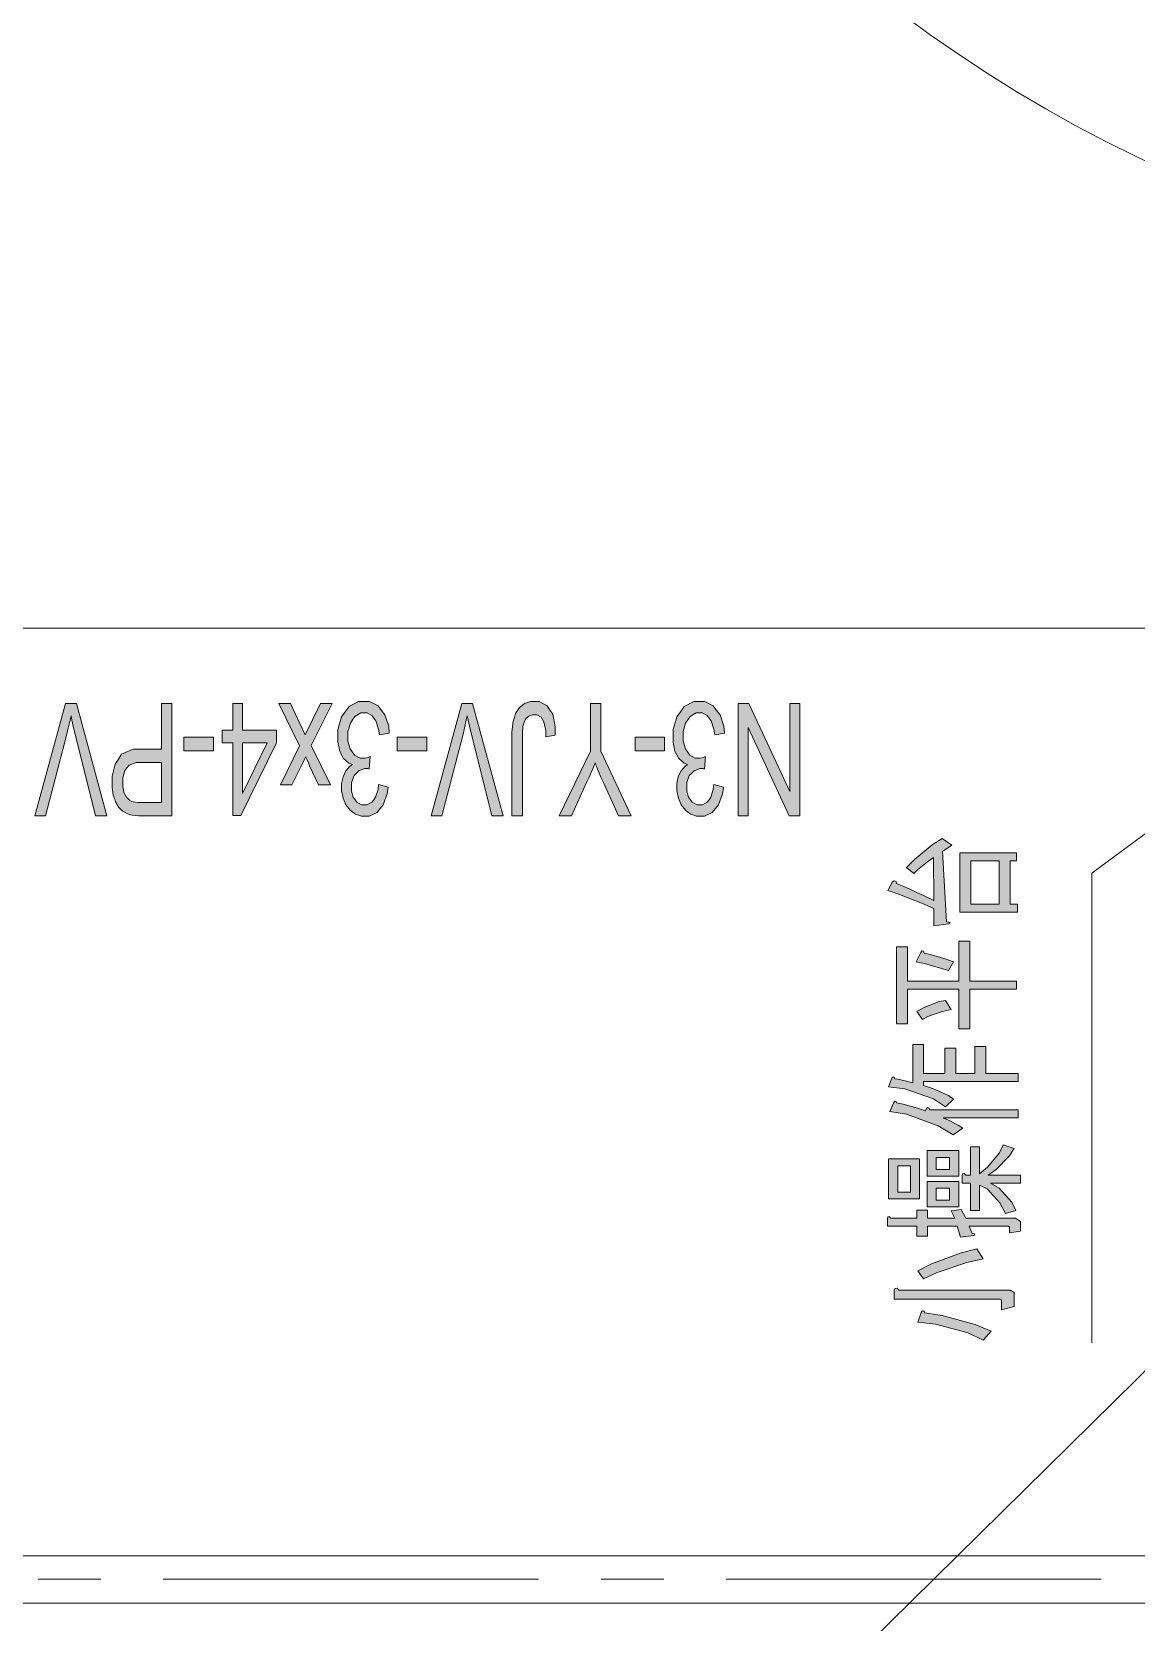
# Model space of a CAD drawing. Header units: millimetres. Extents: x 805 to 6044844, y 120 to 7887884.
# Drawn here: x 5956389 to 5961996, y 7828160 to 7836235 of the extents above; entities that cross this region are included whole.
import ezdxf

# ---------------------------------------------------------------- set-up
doc = ezdxf.new("R2010")
doc.units = ezdxf.units.MM

msp = doc.modelspace()

# ---------------------------------------------------------------- hatches: boundary and pattern name
h = msp.add_hatch(color=0)
h.dxf.hatch_style = 2
h.paths.add_polyline_path([(5956615.4, 7832824.8), (5956770, 7832254.9), (5956712.6, 7832254.9), (5956609, 7832669.2), (5956602.5, 7832693.9), (5956592.3, 7832740.6), (5956588, 7832762.6), (5956583.2, 7832739.5), (5956572.5, 7832692.8), (5956566.6, 7832669.2), (5956458.7, 7832254.9), (5956405, 7832254.9), (5956560.7, 7832824.8)])
h = msp.add_hatch(color=0)
h.paths.add_polyline_path([(5957100.6, 7832824.8), (5957100.6, 7832254.9), (5956950.3, 7832254.9), (5956930.4, 7832254.9), (5956899.9, 7832257.6), (5956889.7, 7832260.2), (5956875.2, 7832264), (5956850.5, 7832277.4), (5956840.3, 7832287.1), (5956830.6, 7832296.7), (5956814.5, 7832324.6), (5956808.6, 7832341.8), (5956802.7, 7832359.5), (5956796.3, 7832398.7), (5956796.3, 7832419.6), (5956796.3, 7832456.1), (5956812.4, 7832517.3), (5956829, 7832542.5), (5956845.1, 7832567.8), (5956903.6, 7832593), (5956945.5, 7832593), (5957048, 7832593), (5957048, 7832824.8)])
h.paths.add_polyline_path([(5957048, 7832525.9), (5956944.9, 7832525.9), (5956919.2, 7832525.9), (5956882.7, 7832511.9), (5956871.9, 7832498.5), (5956861.2, 7832485.1), (5956850.5, 7832447), (5956850.5, 7832422.3), (5956850.5, 7832404.1), (5956856.9, 7832373.5), (5956863.4, 7832361.1), (5956869.8, 7832348.3), (5956886.4, 7832331.6), (5956896.6, 7832327.3), (5956903.1, 7832324.6), (5956927.8, 7832322.5), (5956946, 7832322.5), (5957048, 7832322.5)])
h = msp.add_hatch(color=0)
h.paths.add_polyline_path([(5957458.5, 7832824.8), (5957458.5, 7832688.5), (5957631.3, 7832688.5), (5957631.3, 7832625.2), (5957449.4, 7832255.4), (5957409.7, 7832255.4), (5957409.7, 7832625.2), (5957356, 7832625.2), (5957356, 7832688.5), (5957409.7, 7832688.5), (5957409.7, 7832824.8)])
h.paths.add_polyline_path([(5957458.5, 7832625.2), (5957458.5, 7832368.1), (5957583.6, 7832625.2)])
h = msp.add_hatch(color=0)
h.dxf.hatch_style = 2
h.paths.add_polyline_path([(5957913.1, 7832824.8), (5957807.4, 7832611.2), (5957905.1, 7832411.6), (5957844.4, 7832411.6), (5957799.3, 7832508.7), (5957792.9, 7832522.7), (5957783.2, 7832545.2), (5957779.5, 7832554.3), (5957773.6, 7832542), (5957762.8, 7832520), (5957757.5, 7832509.8), (5957709.2, 7832411.6), (5957650.7, 7832411.6), (5957747.8, 7832609.6), (5957643.2, 7832824.8), (5957702.7, 7832824.8), (5957762.3, 7832697.1), (5957776.3, 7832665.4), (5957854.1, 7832824.8)])
h = msp.add_hatch(color=0)
h.dxf.hatch_style = 2
h.paths.add_polyline_path([(5958203.4, 7832674), (5958154.1, 7832664.9), (5958149.8, 7832694.4), (5958135.8, 7832737.4), (5958125.6, 7832750.2), (5958115.4, 7832763.6), (5958090.7, 7832776.5), (5958076.3, 7832776.5), (5958059.1, 7832776.5), (5958029.6, 7832759.4), (5958017.8, 7832742.2), (5958006, 7832725.5), (5957994.1, 7832683.1), (5957994.1, 7832657.9), (5957994.1, 7832633.8), (5958004.9, 7832594.1), (5958016.1, 7832578.5), (5958026.9, 7832562.9), (5958055.3, 7832546.8), (5958072, 7832546.8), (5958078.9, 7832546.8), (5958096.1, 7832551.1), (5958106.8, 7832554.9), (5958100.9, 7832493.2), (5958098.8, 7832493.7), (5958095, 7832494.2), (5958093.4, 7832494.2), (5958077.9, 7832494.2), (5958049.4, 7832482.4), (5958037.1, 7832470.6), (5958024.7, 7832459.4), (5958011.9, 7832423.4), (5958011.9, 7832399.2), (5958011.9, 7832379.9), (5958021, 7832348.3), (5958030.1, 7832335.4), (5958039.2, 7832323), (5958062.8, 7832310.2), (5958077.3, 7832310.2), (5958091.8, 7832310.2), (5958115.4, 7832323), (5958125.1, 7832335.9), (5958134.2, 7832348.8), (5958146.6, 7832387.4), (5958149.2, 7832412.7), (5958198.6, 7832400.3), (5958193.8, 7832365.4), (5958173.4, 7832310.7), (5958157.8, 7832291.4), (5958141.7, 7832272), (5958102, 7832252.7), (5958078.4, 7832252.7), (5958062.3, 7832252.7), (5958032.2, 7832262.9), (5958018.3, 7832272.6), (5958004.9, 7832282.8), (5957983.4, 7832310.2), (5957976.4, 7832327.3), (5957968.9, 7832344.5), (5957961.9, 7832381), (5957961.9, 7832400.9), (5957961.9, 7832419.1), (5957968.9, 7832452.4), (5957975.9, 7832467.9), (5957982.9, 7832483), (5958003.3, 7832507.1), (5958016.7, 7832515.7), (5957999, 7832521.6), (5957971.6, 7832545.8), (5957961.9, 7832564.5), (5957952.3, 7832582.8), (5957942.1, 7832628.4), (5957942.1, 7832656.3), (5957942.1, 7832693.3), (5957961.4, 7832756.7), (5957980.2, 7832783), (5957999.5, 7832808.7), (5958047.3, 7832834.5), (5958076.8, 7832834.5), (5958102.6, 7832834.5), (5958146.6, 7832812.5), (5958163.7, 7832789.9), (5958180.9, 7832767.4), (5958200.8, 7832709.4)])
h = msp.add_hatch(color=0)
h.dxf.hatch_style = 2
h.paths.add_polyline_path([(5958626.9, 7832824.8), (5958781.5, 7832254.9), (5958724, 7832254.9), (5958620.5, 7832669.2), (5958614, 7832693.9), (5958603.8, 7832740.6), (5958599.5, 7832762.6), (5958594.7, 7832739.5), (5958584, 7832692.8), (5958578.1, 7832669.2), (5958470.7, 7832254.9), (5958416.5, 7832254.9), (5958572.1, 7832824.8)])
h = msp.add_hatch(color=0)
h.dxf.hatch_style = 2
h.paths.add_polyline_path([(5959046, 7832663.8), (5958998.8, 7832654.7), (5958997.7, 7832686.9), (5958989.1, 7832731.4), (5958981.6, 7832743.3), (5958974.1, 7832755.6), (5958952.7, 7832767.4), (5958939.2, 7832767.4), (5958929, 7832767.4), (5958911.9, 7832761), (5958904.9, 7832754.5), (5958897.4, 7832748.1), (5958887.7, 7832730.4), (5958885, 7832719.1), (5958882.4, 7832707.8), (5958879.7, 7832672.4), (5958879.7, 7832647.7), (5958879.7, 7832254.9), (5958826.5, 7832254.9), (5958826.5, 7832643.4), (5958826.5, 7832679.4), (5958833, 7832734.7), (5958838.9, 7832754), (5958844.8, 7832773.8), (5958864.1, 7832803.9), (5958877.5, 7832814.1), (5958890.4, 7832824.3), (5958921, 7832834.5), (5958938.7, 7832834.5), (5958965, 7832834.5), (5959005.2, 7832813), (5959019.2, 7832791.6), (5959033.2, 7832770.1), (5959046.6, 7832706.2)])
h = msp.add_hatch(color=0)
h.dxf.hatch_style = 2
h.paths.add_polyline_path([(5959278.4, 7832824.8), (5959278.4, 7832583.3), (5959431.9, 7832254.9), (5959367.5, 7832254.9), (5959289.2, 7832427.2), (5959278.4, 7832451.3), (5959258, 7832499.1), (5959248.9, 7832523.2), (5959239.8, 7832501.2), (5959217.8, 7832450.8), (5959205.4, 7832422.9), (5959128.1, 7832254.9), (5959066.4, 7832254.9), (5959225.8, 7832583.3), (5959225.8, 7832824.8)])
h = msp.add_hatch(color=0)
h.dxf.hatch_style = 2
h.paths.add_polyline_path([(5959905.3, 7832674), (5959855.9, 7832664.9), (5959852.1, 7832694.4), (5959837.6, 7832737.4), (5959827.4, 7832750.2), (5959817.2, 7832763.6), (5959792.6, 7832776.5), (5959778.1, 7832776.5), (5959760.9, 7832776.5), (5959731.4, 7832759.4), (5959719.6, 7832742.2), (5959707.8, 7832725.5), (5959696, 7832683.1), (5959696, 7832657.9), (5959696, 7832633.8), (5959707.2, 7832594.1), (5959718, 7832578.5), (5959729.2, 7832562.9), (5959757.1, 7832546.8), (5959774.3, 7832546.8), (5959780.8, 7832546.8), (5959798.5, 7832551.1), (5959808.7, 7832554.9), (5959803.3, 7832493.2), (5959800.6, 7832493.7), (5959796.9, 7832494.2), (5959795.2, 7832494.2), (5959779.7, 7832494.2), (5959751.8, 7832482.4), (5959738.9, 7832470.6), (5959726.5, 7832459.4), (5959714.2, 7832423.4), (5959714.2, 7832399.2), (5959714.2, 7832379.9), (5959723.3, 7832348.3), (5959732.5, 7832335.4), (5959741.6, 7832323), (5959764.7, 7832310.2), (5959779.1, 7832310.2), (5959793.6, 7832310.2), (5959817.2, 7832323), (5959826.9, 7832335.9), (5959836.6, 7832348.8), (5959848.4, 7832387.4), (5959851.1, 7832412.7), (5959900.4, 7832400.3), (5959896.1, 7832365.4), (5959875.7, 7832310.7), (5959859.6, 7832291.4), (5959843.5, 7832272), (5959804.4, 7832252.7), (5959780.2, 7832252.7), (5959764.1, 7832252.7), (5959734.1, 7832262.9), (5959720.1, 7832272.6), (5959706.7, 7832282.8), (5959685.8, 7832310.2), (5959678.2, 7832327.3), (5959671.3, 7832344.5), (5959663.8, 7832381), (5959663.8, 7832400.9), (5959663.8, 7832419.1), (5959670.7, 7832452.4), (5959677.7, 7832467.9), (5959684.7, 7832483), (5959705.1, 7832507.1), (5959718.5, 7832515.7), (5959701.3, 7832521.6), (5959673.4, 7832545.8), (5959663.8, 7832564.5), (5959654.1, 7832582.8), (5959644.4, 7832628.4), (5959644.4, 7832656.3), (5959644.4, 7832693.3), (5959663.2, 7832756.7), (5959682.5, 7832783), (5959701.3, 7832808.7), (5959749.6, 7832834.5), (5959778.6, 7832834.5), (5959804.9, 7832834.5), (5959848.4, 7832812.5), (5959865.5, 7832789.9), (5959882.7, 7832767.4), (5959902.6, 7832709.4)])
h = msp.add_hatch(color=0)
h.dxf.hatch_style = 2
h.paths.add_polyline_path([(5960288.5, 7832824.8), (5960288.5, 7832254.9), (5960234.2, 7832254.9), (5960025.5, 7832702.5), (5960025.5, 7832254.9), (5959974.5, 7832254.9), (5959974.5, 7832824.8), (5960028.7, 7832824.8), (5960238, 7832377.8), (5960238, 7832824.8)])
h = msp.add_hatch(color=0)
h.dxf.hatch_style = 2
h.paths.add_polyline_path([(5957311.5, 7832654.2), (5957311.5, 7832583.9), (5957161.2, 7832583.9), (5957161.2, 7832654.2)])
h = msp.add_hatch(color=0)
h.dxf.hatch_style = 2
h.paths.add_polyline_path([(5958394.5, 7832654.2), (5958394.5, 7832583.9), (5958244.2, 7832583.9), (5958244.2, 7832654.2)])
h = msp.add_hatch(color=0)
h.dxf.hatch_style = 2
h.paths.add_polyline_path([(5959601.5, 7832654.2), (5959601.5, 7832583.9), (5959451.2, 7832583.9), (5959451.2, 7832654.2)])
h = msp.add_hatch(color=0)
h.dxf.hatch_style = 2
h.paths.add_polyline_path([(5961059.7, 7832105.1), (5961013, 7832072.4), (5961033.4, 7831716), (5961045.2, 7831715), (5961051.1, 7831710.1), (5961045.2, 7831705.9), (5960969, 7831695.7), (5960969, 7831783.7), (5960910.5, 7831808.4), (5960793.5, 7831854.5), (5960735, 7831876), (5960758.6, 7831918.9), (5960766.1, 7831924.8), (5960776.3, 7831921.1), (5960779, 7831910.9), (5960827.3, 7831889.9), (5960922.3, 7831847), (5960969, 7831824.5), (5960966.3, 7832043.4), (5960935.7, 7832021.4), (5960885.8, 7831980.1), (5960867, 7831961.8), (5960828.9, 7831992.4), (5960869.7, 7832032.7), (5960960.4, 7832106.2), (5961010.3, 7832140)])
h = msp.add_hatch(color=0)
h.paths.add_polyline_path([(5961387.6, 7832025.2), (5961355.4, 7832025.2), (5961355.4, 7831806.2), (5961392.9, 7831806.2), (5961392.9, 7831765.4), (5961101, 7831765.4), (5961101, 7832066), (5961387.6, 7832066)])
h.paths.add_polyline_path([(5961299.6, 7831806.2), (5961299.6, 7832025.2), (5961156.3, 7832025.2), (5961156.3, 7831806.2)])
h = msp.add_hatch(color=0)
h.dxf.hatch_style = 2
h.paths.add_polyline_path([(5961150.4, 7831374.2), (5961150.4, 7831173.5), (5961095.1, 7831173.5), (5961095.1, 7831374.2), (5960834.8, 7831374.2), (5960834.8, 7831198.2), (5960779, 7831198.2), (5960779, 7831589.4), (5960834.8, 7831589.4), (5960834.8, 7831415), (5961095.1, 7831415), (5961095.1, 7831617.8), (5961150.4, 7831617.8), (5961150.4, 7831415), (5961387.6, 7831415), (5961387.6, 7831374.2)])
h = msp.add_hatch(color=0)
h.dxf.hatch_style = 2
h.paths.add_polyline_path([(5961042.5, 7831468.6), (5961002.8, 7831481.5), (5960920.7, 7831504.1), (5960878.3, 7831513.2), (5960901.9, 7831560.4), (5960907.8, 7831568.5), (5960916.4, 7831566.9), (5960919.6, 7831556.7), (5960956.1, 7831548.1), (5961030.7, 7831526.6), (5961068.8, 7831513.2)])
h = msp.add_hatch(color=0)
h.dxf.hatch_style = 2
h.paths.add_polyline_path([(5960881.5, 7831261.5), (5960922.3, 7831282.9), (5960995.3, 7831310.9), (5961027.5, 7831316.8), (5961057, 7831271.7), (5961011.4, 7831260.4), (5960938.4, 7831235.2), (5960910.5, 7831220.7)])
h = msp.add_hatch(color=0)
h.dxf.hatch_style = 2
h.paths.add_polyline_path([(5960861.1, 7831093.5), (5960916.4, 7831093.5), (5960916.4, 7830946.4), (5961024.8, 7830946.4), (5961024.8, 7831075.3), (5961080.1, 7831075.3), (5961080.1, 7830946.4), (5961176.7, 7830946.4), (5961176.7, 7831083.3), (5961232.5, 7831083.3), (5961232.5, 7830946.4), (5961396.2, 7830946.4), (5961396.2, 7830905.1), (5960916.4, 7830905.1), (5960916.4, 7830884.7), (5960966.3, 7830868.6), (5961042.5, 7830833.7), (5961068.8, 7830815.5), (5961027.5, 7830776.3), (5960966.3, 7830817.1), (5960821.4, 7830868.6), (5960738.2, 7830878.8), (5960755.4, 7830921.8), (5960760.2, 7830927.7), (5960767.2, 7830927.1), (5960770.4, 7830919.6), (5960784.9, 7830917.5), (5960830, 7830907.3), (5960861.1, 7830899.2)])
h = msp.add_hatch(color=0)
h.dxf.hatch_style = 2
h.paths.add_polyline_path([(5961065.6, 7830635.2), (5960991, 7830680.3), (5960830, 7830739.3), (5960744.1, 7830753.8), (5960764.5, 7830798.9), (5960770.4, 7830805.3), (5960777.4, 7830804.2), (5960779, 7830796.7), (5960812.8, 7830789.7), (5960885.8, 7830769.3), (5960925.5, 7830755.9), (5960930.9, 7830768.3), (5960936.8, 7830772.6), (5960944.3, 7830769.3), (5960945.9, 7830761.8), (5961396.2, 7830761.8), (5961396.2, 7830721), (5961015.7, 7830721), (5961042.5, 7830709.8), (5961091.9, 7830683.5), (5961115.5, 7830667.9)])
h = msp.add_hatch(color=0)
h.paths.add_polyline_path([(5960934.1, 7830555.2), (5961095.1, 7830555.2), (5961095.1, 7830424.3), (5960934.1, 7830424.3)])
h.paths.add_polyline_path([(5960980.8, 7830520.3), (5960980.8, 7830459.1), (5961047.9, 7830459.1), (5961047.9, 7830520.3)])
h = msp.add_hatch(color=0)
h.dxf.hatch_style = 2
h.paths.add_polyline_path([(5961153.6, 7830389.4), (5961112.3, 7830389.4), (5961112.3, 7830428.6), (5961113.9, 7830436.6), (5961122.5, 7830437.7), (5961130, 7830430.2), (5961153.6, 7830430.2), (5961153.6, 7830573.5), (5961200.3, 7830573.5), (5961200.3, 7830436.6), (5961241.1, 7830470.4), (5961301.2, 7830543.9), (5961320, 7830584.2), (5961375.8, 7830565.4), (5961350.5, 7830525.7), (5961285.1, 7830458.1), (5961244.3, 7830430.2), (5961408, 7830430.2), (5961408, 7830389.4), (5961255.5, 7830389.4), (5961299.6, 7830363.1), (5961364, 7830293.3), (5961384.4, 7830250.4), (5961331.8, 7830235.9), (5961303.9, 7830289), (5961238.4, 7830360.9), (5961200.3, 7830379.2), (5961200.3, 7830250.4), (5961153.6, 7830250.4)])
h = msp.add_hatch(color=0)
h.paths.add_polyline_path([(5960738.2, 7830512.3), (5960896, 7830512.3), (5960896, 7830309.4), (5960738.2, 7830309.4)])
h.paths.add_polyline_path([(5960784.9, 7830477.4), (5960784.9, 7830344.3), (5960849.3, 7830344.3), (5960849.3, 7830477.4)])
h = msp.add_hatch(color=0)
h.paths.add_polyline_path([(5960934.1, 7830397.4), (5961095.1, 7830397.4), (5961095.1, 7830268.6), (5960934.1, 7830268.6)])
h.paths.add_polyline_path([(5960980.8, 7830363.1), (5960980.8, 7830303.5), (5961047.9, 7830303.5), (5961047.9, 7830363.1)])
h = msp.add_hatch(color=0)
h.dxf.hatch_style = 2
h.paths.add_polyline_path([(5960936.8, 7830252.5), (5960936.8, 7830211.2), (5961074.2, 7830211.2), (5961057, 7830248.2), (5961106.4, 7830256.3), (5961130, 7830211.2), (5961358.1, 7830211.2), (5961382.7, 7830211.2), (5961408, 7830195.1), (5961408, 7830178.5), (5961408, 7830145.7), (5961352.2, 7830137.7), (5961352.2, 7830164.5), (5961352.2, 7830167.2), (5961347.9, 7830170.4), (5961343.6, 7830170.4), (5961147.7, 7830170.4), (5961162.2, 7830133.4), (5961172.4, 7830132.3), (5961176.7, 7830127.5), (5961170.8, 7830123.2), (5961103.7, 7830115.1), (5961086, 7830170.4), (5960936.8, 7830170.4), (5960936.8, 7830121), (5960881.5, 7830121), (5960881.5, 7830170.4), (5960732.3, 7830170.4), (5960732.3, 7830209.1), (5960733.9, 7830217.6), (5960742.5, 7830218.7), (5960750, 7830211.2), (5960881.5, 7830211.2), (5960881.5, 7830252.5)])
h = msp.add_hatch(color=0)
h.dxf.hatch_style = 2
h.paths.add_polyline_path([(5960887.4, 7829943.4), (5960957.2, 7829979.9), (5961106.4, 7830036.2), (5961185.8, 7830055.6), (5961218, 7830004.6), (5961135.9, 7829986.3), (5960985.1, 7829935.9), (5960916.4, 7829904.2)])
h = msp.add_hatch(color=0)
h.dxf.hatch_style = 2
h.paths.add_polyline_path([(5961311.4, 7829791.5), (5961311.4, 7829795.8), (5961305.5, 7829799.6), (5961299.6, 7829799.6), (5960767.2, 7829799.6), (5960767.2, 7829844.6), (5960770.4, 7829854.8), (5960782.2, 7829855.9), (5960790.8, 7829846.8), (5961337.7, 7829846.8), (5961356.4, 7829846.8), (5961375.8, 7829833.4), (5961375.8, 7829820.5), (5961375.8, 7829763.1), (5961311.4, 7829746.4)])
h = msp.add_hatch(color=0)
h.dxf.hatch_style = 2
h.paths.add_polyline_path([(5961218, 7829592.9), (5961141.8, 7829628.9), (5960976.5, 7829674), (5960887.4, 7829683.1), (5960904.6, 7829732.5), (5960909.4, 7829740.5), (5960918, 7829739.5), (5960922.3, 7829730.3), (5961010.3, 7829718), (5961178.3, 7829671.8), (5961258.8, 7829638)])

# ---------------------------------------------------------------- linework, layer by layer
at = {"color": 0, "lineweight": 0}
for points in [[(5961770.8, 7831963.5), (5964230.4, 7833781.2)], [(5975306.4, 7833206.9), (5945193.2, 7833206.9)], [(5959946.6, 7827371.1), (5965644, 7832985.8)], [(5961770.8, 7829579), (5961770.8, 7831963.5)], [(5992399.6, 7828497.6), (5937904.6, 7828497.6)], [(5956739.4, 7828377.9), (5956421.7, 7828377.9)], [(5958961.2, 7828377.9), (5957056.6, 7828377.9)], [(5959596.7, 7828377.9), (5959279, 7828377.9)], [(5961818.5, 7828377.9), (5959913.8, 7828377.9)], [(5992399.6, 7828257.7), (5937904.6, 7828257.7)]]:
    msp.add_lwpolyline(points, dxfattribs=at)
for points in [[(5956615.4, 7832824.8), (5956770, 7832254.9), (5956712.6, 7832254.9), (5956609, 7832669.2), (5956602.5, 7832693.9), (5956592.3, 7832740.6), (5956588, 7832762.6), (5956583.2, 7832739.5), (5956572.5, 7832692.8), (5956566.6, 7832669.2), (5956458.7, 7832254.9), (5956405, 7832254.9), (5956560.7, 7832824.8)], [(5957100.6, 7832824.8), (5957100.6, 7832254.9), (5956950.3, 7832254.9), (5956930.4, 7832254.9), (5956899.9, 7832257.6), (5956889.7, 7832260.2), (5956875.2, 7832264), (5956850.5, 7832277.4), (5956840.3, 7832287.1), (5956830.6, 7832296.7), (5956814.5, 7832324.6), (5956808.6, 7832341.8), (5956802.7, 7832359.5), (5956796.3, 7832398.7), (5956796.3, 7832419.6), (5956796.3, 7832456.1), (5956812.4, 7832517.3), (5956829, 7832542.5), (5956845.1, 7832567.8), (5956903.6, 7832593), (5956945.5, 7832593), (5957048, 7832593), (5957048, 7832824.8)], [(5957458.5, 7832824.8), (5957458.5, 7832688.5), (5957631.3, 7832688.5), (5957631.3, 7832625.2), (5957449.4, 7832255.4), (5957409.7, 7832255.4), (5957409.7, 7832625.2), (5957356, 7832625.2), (5957356, 7832688.5), (5957409.7, 7832688.5), (5957409.7, 7832824.8)], [(5957913.1, 7832824.8), (5957807.4, 7832611.2), (5957905.1, 7832411.6), (5957844.4, 7832411.6), (5957799.3, 7832508.7), (5957792.9, 7832522.7), (5957783.2, 7832545.2), (5957779.5, 7832554.3), (5957773.6, 7832542), (5957762.8, 7832520), (5957757.5, 7832509.8), (5957709.2, 7832411.6), (5957650.7, 7832411.6), (5957747.8, 7832609.6), (5957643.2, 7832824.8), (5957702.7, 7832824.8), (5957762.3, 7832697.1), (5957776.3, 7832665.4), (5957854.1, 7832824.8)], [(5958203.4, 7832674), (5958154.1, 7832664.9), (5958149.8, 7832694.4), (5958135.8, 7832737.4), (5958125.6, 7832750.2), (5958115.4, 7832763.6), (5958090.7, 7832776.5), (5958076.3, 7832776.5), (5958059.1, 7832776.5), (5958029.6, 7832759.4), (5958017.8, 7832742.2), (5958006, 7832725.5), (5957994.1, 7832683.1), (5957994.1, 7832657.9), (5957994.1, 7832633.8), (5958004.9, 7832594.1), (5958016.1, 7832578.5), (5958026.9, 7832562.9), (5958055.3, 7832546.8), (5958072, 7832546.8), (5958078.9, 7832546.8), (5958096.1, 7832551.1), (5958106.8, 7832554.9), (5958100.9, 7832493.2), (5958098.8, 7832493.7), (5958095, 7832494.2), (5958093.4, 7832494.2), (5958077.9, 7832494.2), (5958049.4, 7832482.4), (5958037.1, 7832470.6), (5958024.7, 7832459.4), (5958011.9, 7832423.4), (5958011.9, 7832399.2), (5958011.9, 7832379.9), (5958021, 7832348.3), (5958030.1, 7832335.4), (5958039.2, 7832323), (5958062.8, 7832310.2), (5958077.3, 7832310.2), (5958091.8, 7832310.2), (5958115.4, 7832323), (5958125.1, 7832335.9), (5958134.2, 7832348.8), (5958146.6, 7832387.4), (5958149.2, 7832412.7), (5958198.6, 7832400.3), (5958193.8, 7832365.4), (5958173.4, 7832310.7), (5958157.8, 7832291.4), (5958141.7, 7832272), (5958102, 7832252.7), (5958078.4, 7832252.7), (5958062.3, 7832252.7), (5958032.2, 7832262.9), (5958018.3, 7832272.6), (5958004.9, 7832282.8), (5957983.4, 7832310.2), (5957976.4, 7832327.3), (5957968.9, 7832344.5), (5957961.9, 7832381), (5957961.9, 7832400.9), (5957961.9, 7832419.1), (5957968.9, 7832452.4), (5957975.9, 7832467.9), (5957982.9, 7832483), (5958003.3, 7832507.1), (5958016.7, 7832515.7), (5957999, 7832521.6), (5957971.6, 7832545.8), (5957961.9, 7832564.5), (5957952.3, 7832582.8), (5957942.1, 7832628.4), (5957942.1, 7832656.3), (5957942.1, 7832693.3), (5957961.4, 7832756.7), (5957980.2, 7832783), (5957999.5, 7832808.7), (5958047.3, 7832834.5), (5958076.8, 7832834.5), (5958102.6, 7832834.5), (5958146.6, 7832812.5), (5958163.7, 7832789.9), (5958180.9, 7832767.4), (5958200.8, 7832709.4)], [(5958626.9, 7832824.8), (5958781.5, 7832254.9), (5958724, 7832254.9), (5958620.5, 7832669.2), (5958614, 7832693.9), (5958603.8, 7832740.6), (5958599.5, 7832762.6), (5958594.7, 7832739.5), (5958584, 7832692.8), (5958578.1, 7832669.2), (5958470.7, 7832254.9), (5958416.5, 7832254.9), (5958572.1, 7832824.8)], [(5959046, 7832663.8), (5958998.8, 7832654.7), (5958997.7, 7832686.9), (5958989.1, 7832731.4), (5958981.6, 7832743.3), (5958974.1, 7832755.6), (5958952.7, 7832767.4), (5958939.2, 7832767.4), (5958929, 7832767.4), (5958911.9, 7832761), (5958904.9, 7832754.5), (5958897.4, 7832748.1), (5958887.7, 7832730.4), (5958885, 7832719.1), (5958882.4, 7832707.8), (5958879.7, 7832672.4), (5958879.7, 7832647.7), (5958879.7, 7832254.9), (5958826.5, 7832254.9), (5958826.5, 7832643.4), (5958826.5, 7832679.4), (5958833, 7832734.7), (5958838.9, 7832754), (5958844.8, 7832773.8), (5958864.1, 7832803.9), (5958877.5, 7832814.1), (5958890.4, 7832824.3), (5958921, 7832834.5), (5958938.7, 7832834.5), (5958965, 7832834.5), (5959005.2, 7832813), (5959019.2, 7832791.6), (5959033.2, 7832770.1), (5959046.6, 7832706.2)], [(5959278.4, 7832824.8), (5959278.4, 7832583.3), (5959431.9, 7832254.9), (5959367.5, 7832254.9), (5959289.2, 7832427.2), (5959278.4, 7832451.3), (5959258, 7832499.1), (5959248.9, 7832523.2), (5959239.8, 7832501.2), (5959217.8, 7832450.8), (5959205.4, 7832422.9), (5959128.1, 7832254.9), (5959066.4, 7832254.9), (5959225.8, 7832583.3), (5959225.8, 7832824.8)], [(5959905.3, 7832674), (5959855.9, 7832664.9), (5959852.1, 7832694.4), (5959837.6, 7832737.4), (5959827.4, 7832750.2), (5959817.2, 7832763.6), (5959792.6, 7832776.5), (5959778.1, 7832776.5), (5959760.9, 7832776.5), (5959731.4, 7832759.4), (5959719.6, 7832742.2), (5959707.8, 7832725.5), (5959696, 7832683.1), (5959696, 7832657.9), (5959696, 7832633.8), (5959707.2, 7832594.1), (5959718, 7832578.5), (5959729.2, 7832562.9), (5959757.1, 7832546.8), (5959774.3, 7832546.8), (5959780.8, 7832546.8), (5959798.5, 7832551.1), (5959808.7, 7832554.9), (5959803.3, 7832493.2), (5959800.6, 7832493.7), (5959796.9, 7832494.2), (5959795.2, 7832494.2), (5959779.7, 7832494.2), (5959751.8, 7832482.4), (5959738.9, 7832470.6), (5959726.5, 7832459.4), (5959714.2, 7832423.4), (5959714.2, 7832399.2), (5959714.2, 7832379.9), (5959723.3, 7832348.3), (5959732.5, 7832335.4), (5959741.6, 7832323), (5959764.7, 7832310.2), (5959779.1, 7832310.2), (5959793.6, 7832310.2), (5959817.2, 7832323), (5959826.9, 7832335.9), (5959836.6, 7832348.8), (5959848.4, 7832387.4), (5959851.1, 7832412.7), (5959900.4, 7832400.3), (5959896.1, 7832365.4), (5959875.7, 7832310.7), (5959859.6, 7832291.4), (5959843.5, 7832272), (5959804.4, 7832252.7), (5959780.2, 7832252.7), (5959764.1, 7832252.7), (5959734.1, 7832262.9), (5959720.1, 7832272.6), (5959706.7, 7832282.8), (5959685.8, 7832310.2), (5959678.2, 7832327.3), (5959671.3, 7832344.5), (5959663.8, 7832381), (5959663.8, 7832400.9), (5959663.8, 7832419.1), (5959670.7, 7832452.4), (5959677.7, 7832467.9), (5959684.7, 7832483), (5959705.1, 7832507.1), (5959718.5, 7832515.7), (5959701.3, 7832521.6), (5959673.4, 7832545.8), (5959663.8, 7832564.5), (5959654.1, 7832582.8), (5959644.4, 7832628.4), (5959644.4, 7832656.3), (5959644.4, 7832693.3), (5959663.2, 7832756.7), (5959682.5, 7832783), (5959701.3, 7832808.7), (5959749.6, 7832834.5), (5959778.6, 7832834.5), (5959804.9, 7832834.5), (5959848.4, 7832812.5), (5959865.5, 7832789.9), (5959882.7, 7832767.4), (5959902.6, 7832709.4)], [(5960288.5, 7832824.8), (5960288.5, 7832254.9), (5960234.2, 7832254.9), (5960025.5, 7832702.5), (5960025.5, 7832254.9), (5959974.5, 7832254.9), (5959974.5, 7832824.8), (5960028.7, 7832824.8), (5960238, 7832377.8), (5960238, 7832824.8)], [(5957311.5, 7832654.2), (5957311.5, 7832583.9), (5957161.2, 7832583.9), (5957161.2, 7832654.2)], [(5958394.5, 7832654.2), (5958394.5, 7832583.9), (5958244.2, 7832583.9), (5958244.2, 7832654.2)], [(5959601.5, 7832654.2), (5959601.5, 7832583.9), (5959451.2, 7832583.9), (5959451.2, 7832654.2)], [(5957458.5, 7832625.2), (5957458.5, 7832368.1), (5957583.6, 7832625.2)], [(5957048, 7832525.9), (5956944.9, 7832525.9), (5956919.2, 7832525.9), (5956882.7, 7832511.9), (5956871.9, 7832498.5), (5956861.2, 7832485.1), (5956850.5, 7832447), (5956850.5, 7832422.3), (5956850.5, 7832404.1), (5956856.9, 7832373.5), (5956863.4, 7832361.1), (5956869.8, 7832348.3), (5956886.4, 7832331.6), (5956896.6, 7832327.3), (5956903.1, 7832324.6), (5956927.8, 7832322.5), (5956946, 7832322.5), (5957048, 7832322.5)], [(5961059.7, 7832105.1), (5961013, 7832072.4), (5961033.4, 7831716), (5961045.2, 7831715), (5961051.1, 7831710.1), (5961045.2, 7831705.9), (5960969, 7831695.7), (5960969, 7831783.7), (5960910.5, 7831808.4), (5960793.5, 7831854.5), (5960735, 7831876), (5960758.6, 7831918.9), (5960766.1, 7831924.8), (5960776.3, 7831921.1), (5960779, 7831910.9), (5960827.3, 7831889.9), (5960922.3, 7831847), (5960969, 7831824.5), (5960966.3, 7832043.4), (5960935.7, 7832021.4), (5960885.8, 7831980.1), (5960867, 7831961.8), (5960828.9, 7831992.4), (5960869.7, 7832032.7), (5960960.4, 7832106.2), (5961010.3, 7832140)], [(5961387.6, 7832025.2), (5961355.4, 7832025.2), (5961355.4, 7831806.2), (5961392.9, 7831806.2), (5961392.9, 7831765.4), (5961101, 7831765.4), (5961101, 7832066), (5961387.6, 7832066)], [(5961299.6, 7831806.2), (5961299.6, 7832025.2), (5961156.3, 7832025.2), (5961156.3, 7831806.2)], [(5961150.4, 7831374.2), (5961150.4, 7831173.5), (5961095.1, 7831173.5), (5961095.1, 7831374.2), (5960834.8, 7831374.2), (5960834.8, 7831198.2), (5960779, 7831198.2), (5960779, 7831589.4), (5960834.8, 7831589.4), (5960834.8, 7831415), (5961095.1, 7831415), (5961095.1, 7831617.8), (5961150.4, 7831617.8), (5961150.4, 7831415), (5961387.6, 7831415), (5961387.6, 7831374.2)], [(5961042.5, 7831468.6), (5961002.8, 7831481.5), (5960920.7, 7831504.1), (5960878.3, 7831513.2), (5960901.9, 7831560.4), (5960907.8, 7831568.5), (5960916.4, 7831566.9), (5960919.6, 7831556.7), (5960956.1, 7831548.1), (5961030.7, 7831526.6), (5961068.8, 7831513.2)], [(5960881.5, 7831261.5), (5960922.3, 7831282.9), (5960995.3, 7831310.9), (5961027.5, 7831316.8), (5961057, 7831271.7), (5961011.4, 7831260.4), (5960938.4, 7831235.2), (5960910.5, 7831220.7)], [(5960861.1, 7831093.5), (5960916.4, 7831093.5), (5960916.4, 7830946.4), (5961024.8, 7830946.4), (5961024.8, 7831075.3), (5961080.1, 7831075.3), (5961080.1, 7830946.4), (5961176.7, 7830946.4), (5961176.7, 7831083.3), (5961232.5, 7831083.3), (5961232.5, 7830946.4), (5961396.2, 7830946.4), (5961396.2, 7830905.1), (5960916.4, 7830905.1), (5960916.4, 7830884.7), (5960966.3, 7830868.6), (5961042.5, 7830833.7), (5961068.8, 7830815.5), (5961027.5, 7830776.3), (5960966.3, 7830817.1), (5960821.4, 7830868.6), (5960738.2, 7830878.8), (5960755.4, 7830921.8), (5960760.2, 7830927.7), (5960767.2, 7830927.1), (5960770.4, 7830919.6), (5960784.9, 7830917.5), (5960830, 7830907.3), (5960861.1, 7830899.2)], [(5961065.6, 7830635.2), (5960991, 7830680.3), (5960830, 7830739.3), (5960744.1, 7830753.8), (5960764.5, 7830798.9), (5960770.4, 7830805.3), (5960777.4, 7830804.2), (5960779, 7830796.7), (5960812.8, 7830789.7), (5960885.8, 7830769.3), (5960925.5, 7830755.9), (5960930.9, 7830768.3), (5960936.8, 7830772.6), (5960944.3, 7830769.3), (5960945.9, 7830761.8), (5961396.2, 7830761.8), (5961396.2, 7830721), (5961015.7, 7830721), (5961042.5, 7830709.8), (5961091.9, 7830683.5), (5961115.5, 7830667.9)], [(5960934.1, 7830555.2), (5961095.1, 7830555.2), (5961095.1, 7830424.3), (5960934.1, 7830424.3)], [(5961153.6, 7830389.4), (5961112.3, 7830389.4), (5961112.3, 7830428.6), (5961113.9, 7830436.6), (5961122.5, 7830437.7), (5961130, 7830430.2), (5961153.6, 7830430.2), (5961153.6, 7830573.5), (5961200.3, 7830573.5), (5961200.3, 7830436.6), (5961241.1, 7830470.4), (5961301.2, 7830543.9), (5961320, 7830584.2), (5961375.8, 7830565.4), (5961350.5, 7830525.7), (5961285.1, 7830458.1), (5961244.3, 7830430.2), (5961408, 7830430.2), (5961408, 7830389.4), (5961255.5, 7830389.4), (5961299.6, 7830363.1), (5961364, 7830293.3), (5961384.4, 7830250.4), (5961331.8, 7830235.9), (5961303.9, 7830289), (5961238.4, 7830360.9), (5961200.3, 7830379.2), (5961200.3, 7830250.4), (5961153.6, 7830250.4)], [(5960738.2, 7830512.3), (5960896, 7830512.3), (5960896, 7830309.4), (5960738.2, 7830309.4)], [(5960784.9, 7830477.4), (5960784.9, 7830344.3), (5960849.3, 7830344.3), (5960849.3, 7830477.4)], [(5960980.8, 7830520.3), (5960980.8, 7830459.1), (5961047.9, 7830459.1), (5961047.9, 7830520.3)], [(5960934.1, 7830397.4), (5961095.1, 7830397.4), (5961095.1, 7830268.6), (5960934.1, 7830268.6)], [(5960980.8, 7830363.1), (5960980.8, 7830303.5), (5961047.9, 7830303.5), (5961047.9, 7830363.1)], [(5960936.8, 7830252.5), (5960936.8, 7830211.2), (5961074.2, 7830211.2), (5961057, 7830248.2), (5961106.4, 7830256.3), (5961130, 7830211.2), (5961358.1, 7830211.2), (5961382.7, 7830211.2), (5961408, 7830195.1), (5961408, 7830178.5), (5961408, 7830145.7), (5961352.2, 7830137.7), (5961352.2, 7830164.5), (5961352.2, 7830167.2), (5961347.9, 7830170.4), (5961343.6, 7830170.4), (5961147.7, 7830170.4), (5961162.2, 7830133.4), (5961172.4, 7830132.3), (5961176.7, 7830127.5), (5961170.8, 7830123.2), (5961103.7, 7830115.1), (5961086, 7830170.4), (5960936.8, 7830170.4), (5960936.8, 7830121), (5960881.5, 7830121), (5960881.5, 7830170.4), (5960732.3, 7830170.4), (5960732.3, 7830209.1), (5960733.9, 7830217.6), (5960742.5, 7830218.7), (5960750, 7830211.2), (5960881.5, 7830211.2), (5960881.5, 7830252.5)], [(5960887.4, 7829943.4), (5960957.2, 7829979.9), (5961106.4, 7830036.2), (5961185.8, 7830055.6), (5961218, 7830004.6), (5961135.9, 7829986.3), (5960985.1, 7829935.9), (5960916.4, 7829904.2)], [(5961311.4, 7829791.5), (5961311.4, 7829795.8), (5961305.5, 7829799.6), (5961299.6, 7829799.6), (5960767.2, 7829799.6), (5960767.2, 7829844.6), (5960770.4, 7829854.8), (5960782.2, 7829855.9), (5960790.8, 7829846.8), (5961337.7, 7829846.8), (5961356.4, 7829846.8), (5961375.8, 7829833.4), (5961375.8, 7829820.5), (5961375.8, 7829763.1), (5961311.4, 7829746.4)], [(5961218, 7829592.9), (5961141.8, 7829628.9), (5960976.5, 7829674), (5960887.4, 7829683.1), (5960904.6, 7829732.5), (5960909.4, 7829740.5), (5960918, 7829739.5), (5960922.3, 7829730.3), (5961010.3, 7829718), (5961178.3, 7829671.8), (5961258.8, 7829638)]]:
    msp.add_lwpolyline(points, close=True, dxfattribs=at)
msp.add_ellipse((5965139.2, 7842126.6), major_axis=(0, 7243), ratio=0.999074, start_param=0, end_param=6.283185, dxfattribs=at)

doc.saveas('drawing.dxf')
